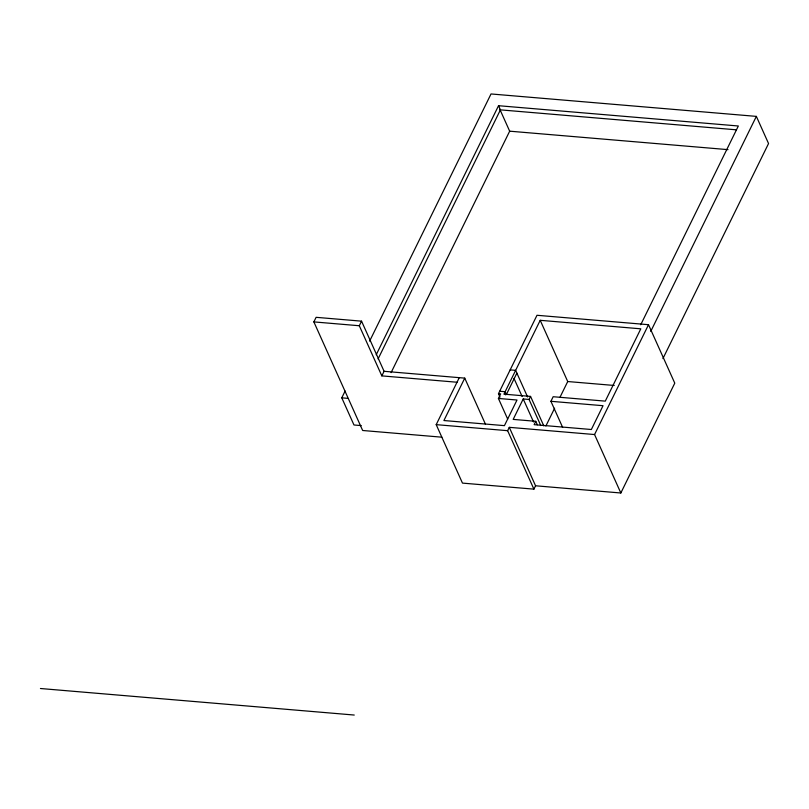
<?xml version="1.0" encoding="UTF-8"?>
<svg xmlns="http://www.w3.org/2000/svg" width="809" height="809" viewBox="0 0 809 809"><rect width="100%" height="100%" fill="white"/><g stroke="black" fill="none" stroke-linecap="round" stroke-linejoin="round"><path stroke-width="1.21" d="M441.835 437.184L362.665 430.489L313.862 321.901L316.117 317.32L361.552 321.163L384.083 371.301L381.838 375.882L457.034 382.242M381.838 375.882L359.307 325.744L361.552 321.163M361.269 425.605L353.978 424.988L341.782 397.836L345.119 391.04M369.622 341.145L491.023 93.955L756.354 116.385L768.55 143.537L662.935 358.579M376.215 354.767L498.536 105.706L738.344 125.992L640.728 324.753M378.086 358.923L500.407 109.862L498.536 105.706M391.081 372.636L509.67 131.179L499.851 109.336M535.558 485.784L620.837 492.994L594.564 434.544L509.286 427.334L535.558 485.784L533.91 489.142L462.475 483.104L436.203 424.644L459.279 377.661M384.083 371.301L464.75 378.127L443.919 420.538L504.422 425.645L517.002 400.02L498.415 398.453L500.67 393.872L498.475 393.69L536.994 315.277L648.515 324.702L674.777 383.153L620.837 492.994M562.639 427.374L550.919 401.304L553.164 396.723L605.284 401.133L640.799 328.818L540.21 320.313L503.946 394.155L530.552 396.4L543.8 425.878M516.88 373.121L506.394 394.479L505.15 391.708L499.679 391.243M533.91 489.142L507.637 430.691L509.286 427.334M540.776 425.524L529.056 399.454L523.221 398.958L513.179 419.396L535.78 421.307L537.328 424.755M529.056 399.454L530.552 396.4M535.78 421.307L534.132 424.664L591.349 429.508L603.039 405.703L550.919 401.304M545.883 426.009L554.62 408.221M560.081 397.098L567.726 381.535L540.21 320.313M594.564 434.544L648.515 324.702M650.739 331.427L756.354 116.385M500.407 109.862L736.453 129.824M509.67 131.179L728.019 149.645M313.862 321.901L359.307 325.744M510.166 369.885L515.636 370.35L527.599 396.986M567.726 381.535L614.243 385.468M341.782 397.836L347.86 398.352M436.203 424.644L507.637 430.691M40.45 688.51L354.251 715.045M513.968 378.339L522.139 396.521M523.221 398.958L533.546 421.944M504.695 392.628L505.726 394.913M498.475 393.69L500.023 397.128M498.415 398.453L507.688 419.082M464.75 378.127L485.349 423.967"/></g></svg>
